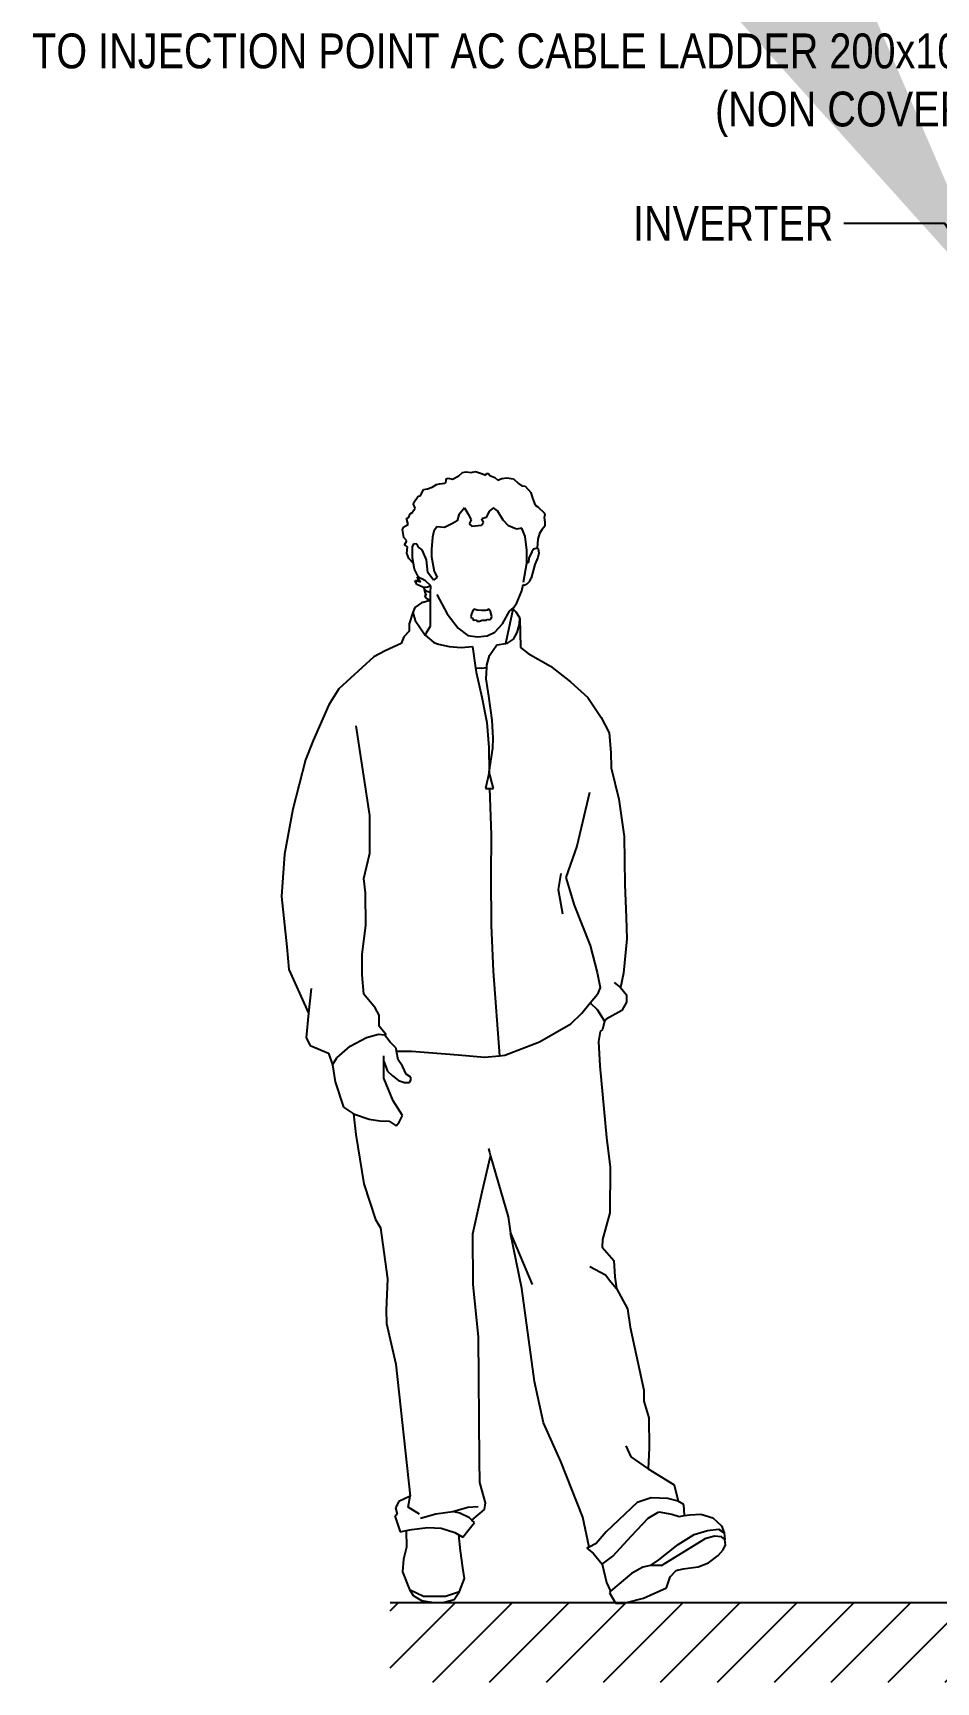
# Model space of a CAD drawing. Header units: millimetres. Extents: x 2374.4 to 2386.9, y 1062.1 to 1067.9.
# Drawn here: x 2382.685 to 2384.109, y 1062.616 to 1065.218 of the extents above; entities that cross this region are included whole.
import ezdxf

# ---------------------------------------------------------------- set-up
doc = ezdxf.new("R2010")
doc.units = ezdxf.units.MM
doc.layers.add('A-DIMS-0050', color=8, linetype='Continuous', lineweight=18)
doc.styles.add('Cordia TCR', font='Cordia.shx', dxfattribs={"width": 0.85})
doc.styles.get("Standard").update_dxf_attribs({"font": 'arial.ttf'})
doc.dimstyles.new('ISO-25', dxfattribs={"dimtxt": 2.5, "dimasz": 2.5, "dimexe": 1.25, "dimexo": 0.625, "dimtad": 1, "dimtxsty": 'Standard', "dimcen": 2.5, "dimadec": 0, "dimazin": 0, "dimtfac": 1, "dimtmove": 0, "dimatfit": 3, "dimfxl": 1, "dimarcsym": 0})

# ---------------------------------------------------------------- blocks, each defined once
blk = doc.blocks.new('G$C8B47C620')
at = {"color": 8}
for p, q in [((-0.1234, 1.7686), (-0.1233, 1.7725)), ((-0.1233, 1.7725), (-0.1203, 1.7737)), ((-0.1203, 1.7737), (-0.1136, 1.7724)), ((-0.1136, 1.7724), (-0.1032, 1.7777)), ((-0.1032, 1.7777), (-0.0974, 1.7828)), ((-0.0974, 1.7828), (-0.0917, 1.7836)), ((-0.0917, 1.7836), (-0.0841, 1.7827)), ((-0.0841, 1.7827), (-0.0771, 1.7842)), ((-0.0771, 1.7842), (-0.0679, 1.7812)), ((-0.0679, 1.7812), (-0.0608, 1.7785)), ((-0.0608, 1.7785), (-0.0597, 1.7809)), ((-0.0597, 1.7809), (-0.0566, 1.7813)), ((-0.0566, 1.7813), (-0.0545, 1.7779)), ((-0.0545, 1.7779), (-0.0466, 1.7746)), ((-0.0466, 1.7746), (-0.0419, 1.7707)), ((-0.0419, 1.7707), (-0.0355, 1.7734)), ((-0.0355, 1.7734), (-0.0279, 1.7742)), ((-0.0279, 1.7742), (-0.017, 1.7728)), ((-0.017, 1.7728), (-0.0092, 1.7652)), ((-0.1743, 1.7354), (-0.1676, 1.7452)), ((-0.1676, 1.7452), (-0.1638, 1.7461)), ((-0.1638, 1.7461), (-0.159, 1.7561)), ((-0.159, 1.7561), (-0.1527, 1.7572)), ((-0.1527, 1.7572), (-0.1453, 1.7594)), ((-0.1453, 1.7594), (-0.1388, 1.7637)), ((-0.1388, 1.7637), (-0.1339, 1.7648)), ((-0.1339, 1.7648), (-0.1257, 1.7659)), ((-0.1257, 1.7659), (-0.1234, 1.7686)), ((-0.0092, 1.7652), (-0.0043, 1.7618)), ((-0.0043, 1.7618), (0.0013, 1.761)), ((0.0013, 1.761), (0.01, 1.7513)), ((0.01, 1.7513), (0.013, 1.7422)), ((-0.1826, 1.7114), (-0.1802, 1.7177)), ((-0.1802, 1.7177), (-0.1758, 1.72)), ((-0.1758, 1.72), (-0.1746, 1.7234)), ((-0.1749, 1.7326), (-0.1743, 1.7354)), ((-0.1721, 1.7265), (-0.1749, 1.7326)), ((-0.1746, 1.7234), (-0.1721, 1.7265)), ((-0.0944, 1.7268), (-0.1035, 1.7161)), ((-0.0944, 1.7268), (-0.0889, 1.7172)), ((-0.0889, 1.7172), (-0.0837, 1.7081)), ((-0.0556, 1.7215), (-0.0605, 1.7115)), ((-0.0485, 1.7269), (-0.0556, 1.7215)), ((-0.0425, 1.7223), (-0.0485, 1.7269)), ((-0.0336, 1.7075), (-0.0425, 1.7223)), ((0.013, 1.7422), (0.0171, 1.7314)), ((0.0171, 1.7314), (0.0213, 1.7283)), ((0.0213, 1.7283), (0.0316, 1.7187)), ((0.0316, 1.7187), (0.032, 1.7157)), ((-0.1925, 1.6926), (-0.1899, 1.6971)), ((-0.1899, 1.6804), (-0.1925, 1.6926)), ((-0.1899, 1.6971), (-0.1835, 1.7009)), ((-0.1859, 1.7109), (-0.1826, 1.7114)), ((-0.1835, 1.7009), (-0.1859, 1.7109)), ((-0.1383, 1.6968), (-0.143, 1.6899)), ((-0.1262, 1.6962), (-0.1383, 1.6968)), ((-0.1135, 1.702), (-0.1262, 1.6962)), ((-0.106, 1.7064), (-0.1135, 1.702)), ((-0.1035, 1.7161), (-0.106, 1.7064)), ((-0.0837, 1.7081), (-0.0873, 1.7017)), ((-0.0873, 1.7017), (-0.0828, 1.6979)), ((-0.0828, 1.6979), (-0.0679, 1.6998)), ((-0.0679, 1.6998), (-0.0644, 1.7039)), ((-0.0605, 1.7115), (-0.067, 1.7095)), ((-0.0644, 1.7039), (-0.067, 1.7095)), ((-0.0253, 1.6986), (-0.0336, 1.7075)), ((-0.0125, 1.6935), (-0.0253, 1.6986)), ((-0.0039, 1.6949), (-0.0125, 1.6935)), ((0.001, 1.682), (-0.0039, 1.6949)), ((0.0276, 1.6923), (0.0237, 1.6866)), ((0.032, 1.6978), (0.0276, 1.6923)), ((0.032, 1.7157), (0.0312, 1.7116)), ((0.0312, 1.7116), (0.0323, 1.7042)), ((0.0323, 1.7042), (0.032, 1.6978)), ((-0.1853, 1.6747), (-0.1899, 1.6804)), ((-0.189, 1.6685), (-0.1853, 1.6747)), ((-0.1846, 1.6655), (-0.189, 1.6685)), ((-0.1853, 1.6556), (-0.1846, 1.6655)), ((-0.1765, 1.6658), (-0.1738, 1.6709)), ((-0.1765, 1.6482), (-0.1765, 1.6658)), ((-0.1738, 1.6709), (-0.1697, 1.6703)), ((-0.167, 1.6648), (-0.1697, 1.6703)), ((-0.1447, 1.6805), (-0.1463, 1.6612)), ((-0.143, 1.6899), (-0.1447, 1.6805)), ((0.0036, 1.6604), (0.001, 1.682)), ((0.0212, 1.6774), (0.0199, 1.6641)), ((0.0237, 1.6866), (0.0212, 1.6774)), ((-0.1823, 1.6471), (-0.1853, 1.6556)), ((-0.175, 1.6393), (-0.1823, 1.6471)), ((-0.175, 1.6393), (-0.1765, 1.6482)), ((-0.1735, 1.6303), (-0.175, 1.6393)), ((-0.1612, 1.6606), (-0.167, 1.6648)), ((-0.1546, 1.6449), (-0.1612, 1.6606)), ((-0.1521, 1.6251), (-0.1546, 1.6449)), ((-0.1463, 1.6612), (-0.1466, 1.6496)), ((-0.1466, 1.6496), (-0.1424, 1.6267)), ((-0.0014, 1.6098), (0.004, 1.6396)), ((0.004, 1.6396), (0.0036, 1.6604)), ((0.0063, 1.6407), (0.004, 1.6396)), ((0.007, 1.6476), (0.0063, 1.6407)), ((0.0118, 1.6574), (0.007, 1.6476)), ((0.0151, 1.6624), (0.0118, 1.6574)), ((0.0151, 1.6624), (0.0199, 1.6641)), ((0.0214, 1.6485), (0.0163, 1.6376)), ((0.0199, 1.6641), (0.0217, 1.6621)), ((0.0226, 1.6557), (0.0214, 1.6485)), ((0.0217, 1.6621), (0.0226, 1.6557)), ((-0.1675, 1.6184), (-0.1735, 1.6303)), ((-0.1692, 1.61), (-0.1696, 1.6135)), ((-0.1696, 1.6135), (-0.1668, 1.6115)), ((-0.1663, 1.6136), (-0.169, 1.6179)), ((-0.169, 1.6179), (-0.1656, 1.6161)), ((-0.1626, 1.6157), (-0.1675, 1.6184)), ((-0.1631, 1.61), (-0.1663, 1.6136)), ((-0.1656, 1.6161), (-0.1626, 1.6157)), ((-0.1558, 1.612), (-0.1626, 1.6157)), ((-0.1433, 1.6126), (-0.1521, 1.6251)), ((-0.1378, 1.6176), (-0.1433, 1.6126)), ((-0.1424, 1.6267), (-0.1378, 1.6176)), ((0.0084, 1.6112), (0.0108, 1.616)), ((0.0163, 1.6376), (0.0108, 1.616)), ((-0.1699, 1.606), (-0.1729, 1.6122)), ((-0.1729, 1.6122), (-0.1692, 1.61)), ((-0.1602, 1.6016), (-0.1699, 1.606)), ((-0.1668, 1.6115), (-0.1631, 1.61)), ((-0.1538, 1.6014), (-0.1602, 1.6016)), ((-0.1585, 1.6002), (-0.1567, 1.5924)), ((-0.1538, 1.5951), (-0.1585, 1.6002)), ((-0.1549, 1.5891), (-0.1577, 1.5885)), ((-0.1577, 1.5885), (-0.1552, 1.5851)), ((-0.1567, 1.5924), (-0.1549, 1.5891)), ((-0.1478, 1.604), (-0.1558, 1.612)), ((-0.1478, 1.604), (-0.1538, 1.6014)), ((-0.1479, 1.5935), (-0.1538, 1.5951)), ((-0.148, 1.5809), (-0.1479, 1.5935)), ((-0.1479, 1.5935), (-0.1478, 1.604)), ((-0.1379, 1.5902), (-0.1218, 1.5597)), ((-0.0117, 1.577), (-0.0039, 1.5959)), ((-0.0039, 1.5959), (-0.0021, 1.6058)), ((-0.0021, 1.6058), (0.0014, 1.6052)), ((0.0014, 1.6052), (0.0044, 1.607)), ((0.0044, 1.607), (0.0084, 1.6112)), ((-0.1762, 1.5619), (-0.1819, 1.5441)), ((-0.1729, 1.5699), (-0.1762, 1.5619)), ((-0.1762, 1.5619), (-0.1723, 1.5492)), ((-0.1623, 1.577), (-0.1729, 1.5699)), ((-0.148, 1.5809), (-0.1623, 1.577)), ((-0.1552, 1.5851), (-0.148, 1.5809)), ((-0.1483, 1.5401), (-0.148, 1.5809)), ((-0.0809, 1.5663), (-0.0836, 1.5597)), ((-0.0799, 1.5673), (-0.0809, 1.5663)), ((-0.0743, 1.5657), (-0.0799, 1.5673)), ((-0.0677, 1.5648), (-0.0743, 1.5657)), ((-0.0614, 1.5651), (-0.0677, 1.5648)), ((-0.0589, 1.5654), (-0.0614, 1.5651)), ((-0.0563, 1.5669), (-0.0589, 1.5654)), ((-0.0536, 1.5633), (-0.0563, 1.5669)), ((-0.0517, 1.5578), (-0.0536, 1.5633)), ((-0.0347, 1.5442), (-0.0235, 1.5638)), ((-0.0292, 1.5131), (-0.0176, 1.5669)), ((-0.0235, 1.5638), (-0.0171, 1.5693)), ((-0.0176, 1.5669), (-0.0171, 1.5693)), ((-0.0128, 1.5626), (-0.0176, 1.5669)), ((-0.0171, 1.5693), (-0.0117, 1.577)), ((-0.0072, 1.5532), (-0.0128, 1.5626)), ((-0.1819, 1.5441), (-0.1819, 1.5325)), ((-0.1723, 1.5492), (-0.1565, 1.5262)), ((-0.1542, 1.5305), (-0.1483, 1.5401)), ((-0.1218, 1.5597), (-0.1045, 1.5371)), ((-0.1045, 1.5371), (-0.0894, 1.5255)), ((-0.0836, 1.5597), (-0.0843, 1.5552)), ((-0.0843, 1.5552), (-0.0832, 1.5536)), ((-0.0832, 1.5536), (-0.0816, 1.5536)), ((-0.0816, 1.5536), (-0.0818, 1.5514)), ((-0.0818, 1.5514), (-0.0791, 1.5495)), ((-0.0791, 1.5495), (-0.0763, 1.5505)), ((-0.0763, 1.5505), (-0.0749, 1.5484)), ((-0.0749, 1.5484), (-0.071, 1.5484)), ((-0.071, 1.5484), (-0.0668, 1.5498)), ((-0.0668, 1.5498), (-0.06, 1.5496)), ((-0.06, 1.5496), (-0.058, 1.5516)), ((-0.058, 1.5516), (-0.0544, 1.5503)), ((-0.0544, 1.5503), (-0.0527, 1.5515)), ((-0.0527, 1.5515), (-0.0516, 1.555)), ((-0.0516, 1.555), (-0.0517, 1.5578)), ((-0.0467, 1.5309), (-0.0347, 1.5442)), ((-0.0115, 1.5304), (-0.0077, 1.5436)), ((-0.0077, 1.5436), (-0.0072, 1.5532)), ((-0.0072, 1.5532), (-0.006, 1.5064)), ((-0.1943, 1.5127), (-0.2194, 1.5014)), ((-0.1903, 1.5234), (-0.1943, 1.5127)), ((-0.1819, 1.5325), (-0.1903, 1.5234)), ((-0.1542, 1.5305), (-0.1565, 1.5262)), ((-0.1565, 1.5262), (-0.1428, 1.5147)), ((-0.1428, 1.5147), (-0.1357, 1.5118)), ((-0.1357, 1.5118), (-0.1184, 1.5083)), ((-0.0894, 1.5255), (-0.0739, 1.5237)), ((-0.0739, 1.5237), (-0.0587, 1.5251)), ((-0.0587, 1.5251), (-0.0467, 1.5309)), ((-0.055, 1.4941), (-0.0434, 1.5108)), ((-0.0434, 1.5108), (-0.0292, 1.5131)), ((-0.0292, 1.5131), (-0.0267, 1.5135)), ((-0.0267, 1.5135), (-0.0172, 1.52)), ((-0.0172, 1.52), (-0.0115, 1.5304)), ((-0.2376, 1.4921), (-0.2926, 1.4414)), ((-0.2194, 1.5014), (-0.2376, 1.4921)), ((-0.1184, 1.5083), (-0.0998, 1.5069)), ((-0.0998, 1.5069), (-0.0819, 1.5081)), ((-0.0819, 1.5081), (-0.0773, 1.4744)), ((-0.0593, 1.4787), (-0.055, 1.4941)), ((-0.006, 1.5064), (0.0062, 1.4973)), ((0.0062, 1.4973), (0.0411, 1.4774)), ((-0.0773, 1.4744), (-0.0679, 1.4738)), ((-0.0773, 1.4744), (-0.0763, 1.4678)), ((-0.0763, 1.4678), (-0.067, 1.4285)), ((-0.0679, 1.4738), (-0.0594, 1.475)), ((-0.0601, 1.4573), (-0.0594, 1.475)), ((-0.056, 1.4299), (-0.0601, 1.4573)), ((-0.0594, 1.475), (-0.0593, 1.4787)), ((0.0411, 1.4774), (0.0726, 1.4526)), ((-0.2926, 1.4414), (-0.3086, 1.4163)), ((0.0726, 1.4526), (0.1003, 1.428)), ((-0.3086, 1.4163), (-0.3332, 1.3601)), ((-0.067, 1.4285), (-0.0592, 1.3881)), ((-0.051, 1.3919), (-0.056, 1.4299)), ((0.1003, 1.428), (0.121, 1.3963)), ((-0.2437, 1.2414), (-0.2655, 1.3832)), ((-0.0592, 1.3881), (-0.0563, 1.3491)), ((-0.049, 1.3638), (-0.051, 1.3919)), ((0.121, 1.3963), (0.1338, 1.3719)), ((-0.3332, 1.3601), (-0.3454, 1.3293)), ((-0.0499, 1.3477), (-0.049, 1.3638)), ((0.1338, 1.3719), (0.1362, 1.341)), ((-0.3454, 1.3293), (-0.3652, 1.2514)), ((-0.0563, 1.3491), (-0.0556, 1.3102)), ((-0.0556, 1.3102), (-0.0499, 1.3477)), ((0.1362, 1.341), (0.1366, 1.3169)), ((-0.0556, 1.3102), (-0.0614, 1.2841)), ((-0.0485, 1.2841), (-0.0556, 1.3102)), ((0.1366, 1.3169), (0.1491, 1.2672)), ((-0.0614, 1.2841), (-0.0549, 1.2841)), ((-0.0549, 1.2841), (-0.0524, 1.2111)), ((-0.0549, 1.2841), (-0.0485, 1.2841)), ((0.1029, 1.2777), (0.0828, 1.1932)), ((-0.3652, 1.2514), (-0.3786, 1.1807)), ((0.1491, 1.2672), (0.1572, 1.2087)), ((-0.2437, 1.1823), (-0.2437, 1.2414)), ((-0.0524, 1.2111), (-0.0528, 1.1458)), ((0.1572, 1.2087), (0.1585, 1.1328)), ((-0.3786, 1.1807), (-0.3831, 1.1137)), ((-0.253, 1.1424), (-0.2437, 1.1823)), ((0.0828, 1.1932), (0.0656, 1.1438)), ((-0.0528, 1.1458), (-0.0523, 1.0687)), ((0.0577, 1.1502), (0.0534, 1.1251)), ((-0.2505, 1.1196), (-0.253, 1.1424)), ((-0.25, 1.068), (-0.2505, 1.1196)), ((0.0534, 1.1251), (0.0599, 1.0865)), ((0.0656, 1.1438), (0.0785, 1.1001)), ((0.1585, 1.1328), (0.1604, 1.0809)), ((-0.3831, 1.1137), (-0.3748, 1.0346)), ((0.0785, 1.1001), (0.1035, 1.0364)), ((-0.2558, 1.0226), (-0.25, 1.068)), ((-0.0523, 1.0687), (-0.0495, 0.9962)), ((0.1604, 1.0809), (0.1614, 1.0468)), ((0.1614, 1.0468), (0.1561, 0.993)), ((-0.3748, 1.0346), (-0.3716, 0.9989)), ((-0.2561, 0.99), (-0.2558, 1.0226)), ((0.1035, 1.0364), (0.1146, 0.9939)), ((-0.3716, 0.9989), (-0.3404, 0.9297)), ((-0.2534, 0.9598), (-0.2561, 0.99)), ((-0.0495, 0.9962), (-0.0394, 0.8626)), ((0.1146, 0.9939), (0.1193, 0.9704)), ((0.1561, 0.993), (0.1514, 0.9702)), ((-0.3365, 0.9685), (-0.3404, 0.9297)), ((0.1193, 0.9704), (0.1152, 0.9597)), ((0.1418, 0.9783), (0.1514, 0.9702)), ((0.1514, 0.9702), (0.1611, 0.9586)), ((-0.2353, 0.9383), (-0.2534, 0.9598)), ((-0.2289, 0.9266), (-0.2353, 0.9383)), ((0.0905, 0.9298), (0.1036, 0.9461)), ((0.1036, 0.9461), (0.1152, 0.9597)), ((0.1036, 0.9461), (0.1147, 0.9355)), ((0.1611, 0.9474), (0.1539, 0.9341)), ((0.1611, 0.9586), (0.1611, 0.9474)), ((-0.3404, 0.9297), (-0.3443, 0.8911)), ((-0.2289, 0.9095), (-0.2289, 0.9266)), ((0.0236, 0.8844), (0.073, 0.9131)), ((0.073, 0.9131), (0.0905, 0.9298)), ((0.1147, 0.9355), (0.1263, 0.917)), ((0.1263, 0.917), (0.123, 0.9038)), ((0.1263, 0.917), (0.1291, 0.9202)), ((0.1539, 0.9341), (0.1291, 0.9202)), ((-0.3443, 0.8911), (-0.3379, 0.8787)), ((-0.2747, 0.8778), (-0.2491, 0.8912)), ((-0.2491, 0.8912), (-0.2299, 0.8967)), ((-0.2299, 0.8967), (-0.2205, 0.8956)), ((-0.2181, 0.8954), (-0.2289, 0.9095)), ((-0.2118, 0.8839), (-0.2205, 0.8956)), ((-0.2205, 0.8956), (-0.2181, 0.8954)), ((0.1193, 0.901), (0.117, 0.885)), ((0.117, 0.885), (0.1192, 0.8467)), ((0.123, 0.9038), (0.1193, 0.901)), ((-0.3379, 0.8787), (-0.309, 0.8669)), ((-0.309, 0.8669), (-0.3027, 0.8485)), ((-0.3027, 0.8485), (-0.296, 0.8594)), ((-0.296, 0.8594), (-0.2747, 0.8778)), ((-0.2219, 0.8534), (-0.2219, 0.8623)), ((-0.2025, 0.8747), (-0.2118, 0.8839)), ((-0.2016, 0.87), (-0.2025, 0.8747)), ((-0.199, 0.8564), (-0.2016, 0.87)), ((-0.2016, 0.87), (-0.1783, 0.8697)), ((-0.1783, 0.8697), (-0.1042, 0.8641)), ((-0.1042, 0.8641), (-0.0628, 0.8605)), ((-0.0628, 0.8605), (-0.0394, 0.8626)), ((-0.0394, 0.8626), (-0.031, 0.8633)), ((-0.031, 0.8633), (0.0236, 0.8844)), ((-0.3027, 0.8485), (-0.2982, 0.8216)), ((-0.2219, 0.8274), (-0.2219, 0.8534)), ((-0.2219, 0.8534), (-0.2159, 0.8384)), ((-0.2159, 0.8384), (-0.2087, 0.8312)), ((-0.1925, 0.8461), (-0.199, 0.8564)), ((-0.1867, 0.8336), (-0.1925, 0.8461)), ((-0.179, 0.8289), (-0.1867, 0.8336)), ((0.1192, 0.8467), (0.1295, 0.7339)), ((-0.2982, 0.8216), (-0.2851, 0.7817)), ((-0.207, 0.7915), (-0.2219, 0.8274)), ((-0.2087, 0.8312), (-0.1988, 0.8235)), ((-0.1988, 0.8235), (-0.1891, 0.8206)), ((-0.1891, 0.8206), (-0.1812, 0.8206)), ((-0.1812, 0.8206), (-0.179, 0.8241)), ((-0.179, 0.8241), (-0.179, 0.8289)), ((-0.2851, 0.7817), (-0.2697, 0.7709)), ((-0.192, 0.7684), (-0.207, 0.7915)), ((-0.2697, 0.7709), (-0.245, 0.7626)), ((-0.2697, 0.7709), (-0.2658, 0.7385)), ((-0.245, 0.7626), (-0.2282, 0.7601)), ((-0.2282, 0.7601), (-0.2135, 0.7592)), ((-0.2135, 0.7592), (-0.2021, 0.7522)), ((-0.2021, 0.7522), (-0.1973, 0.758)), ((-0.1973, 0.758), (-0.192, 0.7684)), ((-0.2658, 0.7385), (-0.2533, 0.6606)), ((0.1295, 0.7339), (0.1355, 0.687)), ((-0.0668, 0.6477), (-0.0533, 0.7042)), ((-0.0568, 0.7164), (-0.055, 0.7103)), ((-0.055, 0.7103), (-0.0533, 0.7042)), ((-0.0533, 0.7042), (-0.0257, 0.6084)), ((0.1355, 0.687), (0.1347, 0.6148)), ((-0.2533, 0.6606), (-0.235, 0.6043)), ((-0.0814, 0.5817), (-0.0668, 0.6477)), ((-0.235, 0.6043), (-0.2271, 0.5909)), ((-0.0257, 0.6084), (-0.0219, 0.5829)), ((0.1347, 0.6148), (0.1232, 0.5726)), ((-0.2271, 0.5909), (-0.2159, 0.5109)), ((-0.0806, 0.5018), (-0.0814, 0.5817)), ((-0.0043, 0.4954), (-0.0219, 0.5829)), ((-0.0219, 0.5829), (0.0122, 0.502)), ((0.1232, 0.5726), (0.1227, 0.5606)), ((0.1227, 0.5606), (0.141, 0.5397)), ((0.103, 0.5304), (0.1279, 0.5169)), ((0.141, 0.5397), (0.1425, 0.5136)), ((-0.2159, 0.5109), (-0.2179, 0.4613)), ((-0.0723, 0.419), (-0.0806, 0.5018)), ((0.0158, 0.3488), (-0.0043, 0.4954)), ((0.1279, 0.5169), (0.1365, 0.5061)), ((0.1365, 0.5061), (0.1451, 0.4954)), ((0.1425, 0.5136), (0.1451, 0.4954)), ((0.1451, 0.4954), (0.1627, 0.4631)), ((-0.2179, 0.4613), (-0.2177, 0.4404)), ((0.1627, 0.4631), (0.1669, 0.4346)), ((-0.2177, 0.4404), (-0.2028, 0.3763)), ((-0.071, 0.2247), (-0.0723, 0.419)), ((0.1669, 0.4346), (0.1885, 0.335)), ((-0.2028, 0.3763), (-0.1801, 0.1676)), ((0.0301, 0.2835), (0.0158, 0.3488)), ((0.1885, 0.335), (0.1885, 0.3177)), ((0.1885, 0.3177), (0.1963, 0.2916)), ((0.1963, 0.2916), (0.1969, 0.2439)), ((0.0574, 0.2224), (0.0301, 0.2835)), ((0.1601, 0.2473), (0.1678, 0.2299)), ((0.1969, 0.2439), (0.195, 0.211)), ((-0.0703, 0.1894), (-0.071, 0.2247)), ((0.0921, 0.1346), (0.0574, 0.2224)), ((0.1678, 0.2299), (0.1814, 0.2204)), ((0.1814, 0.2204), (0.195, 0.211)), ((0.195, 0.211), (0.2361, 0.1858)), ((-0.0615, 0.1572), (-0.0703, 0.1894)), ((0.2361, 0.1858), (0.2425, 0.1602)), ((-0.198, 0.1595), (-0.2035, 0.1493)), ((-0.1801, 0.1676), (-0.198, 0.1595)), ((-0.1831, 0.1506), (-0.1801, 0.1676)), ((-0.0629, 0.1468), (-0.0615, 0.1572)), ((0.1776, 0.1581), (0.1292, 0.1116)), ((0.1999, 0.165), (0.1776, 0.1581)), ((0.226, 0.1641), (0.1999, 0.165)), ((0.2425, 0.1602), (0.226, 0.1641)), ((0.2515, 0.1546), (0.2425, 0.1602)), ((-0.2005, 0.1396), (-0.2041, 0.1369)), ((-0.2041, 0.1369), (-0.1957, 0.1118)), ((-0.2035, 0.1493), (-0.2005, 0.1396)), ((-0.1653, 0.1392), (-0.1831, 0.1506)), ((-0.1637, 0.1331), (-0.1397, 0.1402)), ((-0.1397, 0.1402), (-0.1129, 0.1438)), ((-0.1129, 0.1438), (-0.0894, 0.1503)), ((-0.102, 0.141), (-0.1129, 0.1438)), ((-0.0867, 0.1339), (-0.102, 0.141)), ((-0.0894, 0.1503), (-0.073, 0.1517)), ((-0.0827, 0.1301), (-0.0867, 0.1339)), ((-0.0827, 0.1301), (-0.0629, 0.1468)), ((-0.0788, 0.1263), (-0.0827, 0.1301)), ((0.1021, 0.0874), (0.0921, 0.1346)), ((0.1689, 0.1054), (0.1953, 0.1332)), ((0.1953, 0.1332), (0.2119, 0.143)), ((0.2119, 0.143), (0.2325, 0.1396)), ((0.2325, 0.1396), (0.244, 0.1357)), ((0.244, 0.1357), (0.2524, 0.1371)), ((0.2524, 0.1371), (0.2515, 0.1546)), ((0.2524, 0.1371), (0.2608, 0.1384)), ((0.2608, 0.1384), (0.2785, 0.1392)), ((0.2785, 0.1392), (0.2973, 0.1337)), ((0.2973, 0.1337), (0.311, 0.1208)), ((-0.1957, 0.1118), (-0.1865, 0.1136)), ((-0.1865, 0.1136), (-0.1774, 0.1154)), ((-0.1865, 0.1136), (-0.1861, 0.0875)), ((-0.1774, 0.1154), (-0.1525, 0.1184)), ((-0.1525, 0.1184), (-0.1312, 0.1173)), ((-0.1312, 0.1173), (-0.1099, 0.1107)), ((-0.1099, 0.1107), (-0.1035, 0.107)), ((-0.101, 0.0816), (-0.1035, 0.107)), ((-0.1035, 0.107), (-0.0971, 0.1034)), ((-0.0971, 0.1034), (-0.0869, 0.1157)), ((-0.0869, 0.1157), (-0.0788, 0.1263)), ((0.1292, 0.1116), (0.113, 0.093)), ((0.1395, 0.0731), (0.1689, 0.1054)), ((0.2423, 0.0914), (0.2675, 0.1072)), ((0.2675, 0.1072), (0.2888, 0.1136)), ((0.2997, 0.1045), (0.2846, 0.1005)), ((0.2888, 0.1136), (0.3061, 0.1158)), ((0.311, 0.1037), (0.2997, 0.1045)), ((0.3061, 0.1158), (0.315, 0.1102)), ((0.311, 0.1208), (0.315, 0.1102)), ((0.315, 0.1102), (0.3162, 0.0993)), ((-0.1861, 0.0875), (-0.1908, 0.0683)), ((-0.0971, 0.0546), (-0.101, 0.0816)), ((0.1021, 0.0874), (0.0986, 0.0856)), ((0.0986, 0.0856), (0.1087, 0.078)), ((0.113, 0.093), (0.1021, 0.0874)), ((0.2122, 0.0674), (0.2423, 0.0914)), ((0.2163, 0.0582), (0.2846, 0.1005)), ((0.3058, 0.0743), (0.3137, 0.0832)), ((0.3162, 0.0993), (0.311, 0.1037)), ((0.3137, 0.0832), (0.317, 0.0911)), ((0.317, 0.0911), (0.3162, 0.0993)), ((-0.1908, 0.0683), (-0.192, 0.0483)), ((-0.0944, 0.0377), (-0.0971, 0.0546)), ((0.1087, 0.078), (0.1229, 0.0604)), ((0.1229, 0.0604), (0.1395, 0.0731)), ((0.1229, 0.0604), (0.1294, 0.0317)), ((0.1868, 0.0558), (0.1687, 0.0457)), ((0.1989, 0.0583), (0.1868, 0.0558)), ((0.1989, 0.0583), (0.2122, 0.0674)), ((0.2163, 0.0582), (0.1989, 0.0583)), ((0.2391, 0.0504), (0.2505, 0.0531)), ((0.2505, 0.0531), (0.274, 0.0561)), ((0.274, 0.0561), (0.2903, 0.0627)), ((0.2903, 0.0627), (0.3058, 0.0743)), ((-0.192, 0.0483), (-0.1814, 0.0205)), ((-0.1022, 0.0173), (-0.0944, 0.0377)), ((0.1294, 0.0317), (0.1356, 0.018)), ((0.1687, 0.0457), (0.1356, 0.018)), ((0.2239, 0.0234), (0.23, 0.0408)), ((0.23, 0.0408), (0.2391, 0.0504)), ((-0.1814, 0.0205), (-0.1591, 0.0103)), ((-0.1814, 0.0205), (-0.1755, 0.0111)), ((-0.1755, 0.0111), (-0.1624, 0.0035)), ((-0.1624, 0.0035), (-0.143, 0)), ((-0.1591, 0.0103), (-0.1242, 0.0099)), ((-0.143, 0), (-0.1266, 0.0008)), ((-0.1266, 0.0008), (-0.111, 0.005)), ((-0.1242, 0.0099), (-0.1022, 0.0173)), ((-0.111, 0.005), (-0.1022, 0.0173)), ((0.1356, 0.018), (0.1341, 0.0153)), ((0.1341, 0.0153), (0.143, 0)), ((0.143, 0), (0.1436, -0.001)), ((0.143, 0), (0.1612, 0)), ((0.1574, -0.001), (0.1612, 0)), ((0.1612, 0), (0.1877, 0.0067)), ((0.1877, 0.0067), (0.2239, 0.0234)), ((0.1436, -0.001), (0.1574, -0.001))]:
    blk.add_line(p, q, dxfattribs=at)

msp = doc.modelspace()

# ---------------------------------------------------------------- hatches: boundary and pattern name
at = {"linetype": 'ByBlock', "transparency": 33554687}
h = msp.add_hatch(dxfattribs=at)
h.set_pattern_fill('ANSI31', color=8, scale=0.02, angle=180)
h.set_pattern_definition([(45, (830.091506, 567.35627), (-0.0449012806, 0.0449012806), [])])
h.paths.add_polyline_path([(2385.545, 1062.6162), (2385.545, 1062.7413), (2383.248, 1062.7412), (2383.248, 1062.6161), (2385.545, 1062.6162)], is_closed=False)

# ---------------------------------------------------------------- linework, layer by layer
at = {"color": 1}
msp.add_line((2383.248, 1062.7415), (2385.545, 1062.7415), dxfattribs=at)

# ---------------------------------------------------------------- block references
msp.add_blockref('G$C8B47C620', (2383.4599, 1062.7415))

# ---------------------------------------------------------------- texts
at = {"layer": 'A-DIMS-0050', "color": 2, "insert": (2382.6625, 1065.2168), "char_height": 0.055, "width": 1.518262, "attachment_point": 1, "style": 'Cordia TCR'}
msp.add_mtext('\\pxqr;TO INJECTION POINT AC CABLE LADDER 200x100 (NON COVER) ', dxfattribs=at)
at = {"layer": 'A-DIMS-0050', "color": 2, "insert": (2383.7892, 1064.9172), "char_height": 0.055, "attachment_point": 5, "style": 'Cordia TCR'}
msp.add_mtext('\\A1;INVERTER', dxfattribs=at)

# ---------------------------------------------------------------- leaders
msp.add_leader([(2384.2138, 1064.7751), (2384.1232, 1064.9168), (2383.9637, 1064.9168)], dimstyle='ISO-25', override={"dimgap": 0.625, "dimtad": 0, "dimclrd": 1})

doc.saveas('drawing.dxf')
